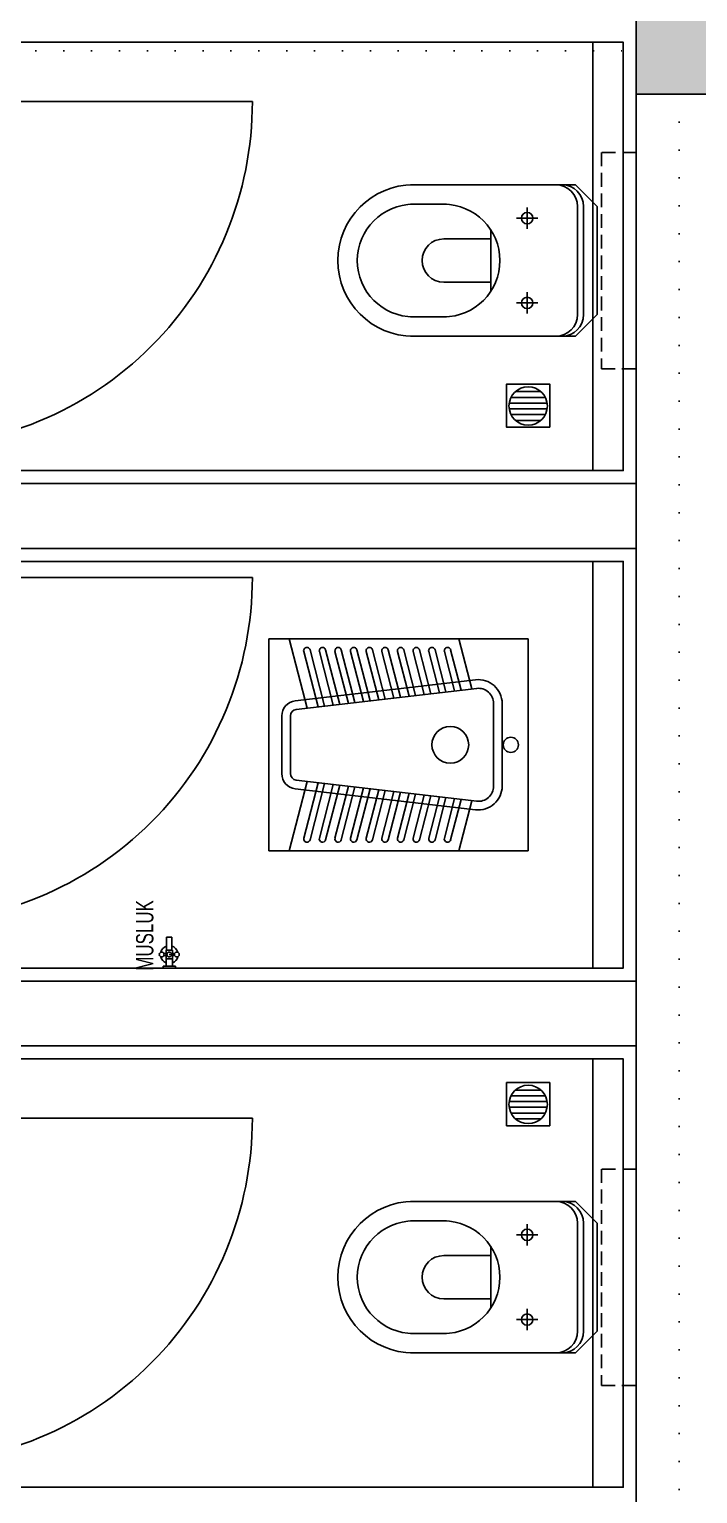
# Model space of a CAD drawing. Header units: inches. Extents: x 21 to 38546, y 13 to 15001.
# Drawn here: x 5871.3 to 6026, y 2223.6 to 2562.1 of the extents above; entities that cross this region are included whole.
import ezdxf

# ---------------------------------------------------------------- set-up
doc = ezdxf.new("R2010")
doc.units = ezdxf.units.IN
doc.header["$MEASUREMENT"] = 0
doc.set_wipeout_variables(frame=1)
doc.linetypes.add('DOT', pattern=[6.35, 0, -6.35])
doc.linetypes.add('IMPORT-HIDDEN2', pattern=[47.625, 31.75, -15.875])
for name, color, linetype, lineweight in [('Z_MİM_-KM-BEAM-RAY', 8, 'DOT', 25), ('Z_MİM_-KM-CERAMIC-09', 8, 'Continuous', 25), ('Z_MİM_-KM-DOOR-FRAM', 8, 'Continuous', 25), ('Z_MİM_-KM-DRAINER', 8, 'Continuous', 25), ('Z_MİM_-KM-Gor-25', 8, 'Continuous', 25), ('Z_MİM_-KM-PATTERN-STRC', 8, 'Continuous', 25), ('Z_MİM_-KM-RAY-1', 8, 'IMPORT-HIDDEN2', 25), ('Z_MİM_-KM-Silik tarama', 8, 'Continuous', 25), ('Z_MİM_-KM-STRC-CONCRETE', 8, 'Continuous', 25), ('Z_MİM_-KM-TEXT', 8, 'Continuous', 25), ('Z_MİM_-KM-VITRF', 8, 'Continuous', 25), ('Z_MİM_-KM-WALL', 8, 'Continuous', 25), ('Z_MİM_-KM-WALL-FNSH', 8, 'Continuous', 25), ('Z_MİM_-KM-WALL-PL', 8, 'Continuous', 25)]:
    doc.layers.add(name, color=color, linetype=linetype, lineweight=lineweight)
doc.styles.add('TEXT 3 arial', font='arial.ttf', dxfattribs={"width": 0.8})

# ---------------------------------------------------------------- blocks, each defined once
blk = doc.blocks.new('-KM_Kolon_ZK')
at = {"layer": 'Z_MİM_-KM-PATTERN-STRC'}
blk.add_hatch(color=256, dxfattribs=at).paths.add_polyline_path([(2680, 1600), (2775, 1600), (2775, 1565), (2680, 1565)], flags=0)
at = {"layer": 'Z_MİM_-KM-STRC-CONCRETE'}
blk.add_lwpolyline([(2680, 1600), (2775, 1600), (2775, 1565), (2680, 1565)], close=True, dxfattribs=at)
blk = doc.blocks.new('*U106')
for p, q in [((38.64, -12.17), (13.64, -12.17)), ((8.64, -14.02), (8.64, -52.24)), ((38.64, -13.59), (13.64, -13.59)), ((43.64, -14.02), (43.64, -52.24)), ((13.14, -43.92), (13.14, -52.24)), ((39.14, -43.92), (39.14, -52.24))]:
    blk.add_line(p, q)
for centre, radius, start, end in [((13.64, -17.17), 5, 90, 180), ((38.64, -17.17), 5, 0, 90), ((13.64, -18.59), 5, 90, 180), ((38.64, -18.59), 5, 0, 90), ((26.14, -44.54), 13.01, 0, 180), ((26.14, -51.52), 17.51, 180, 0), ((26.14, -51.52), 13.01, 180, 0)]:
    blk.add_arc(centre, radius, start, end)
at = {"layer": 'Z_MİM_-KM-Silik tarama'}
for p, q in [((16.34, -22.76), (16.34, -27.71)), ((35.94, -22.76), (35.94, -27.71)), ((18.81, -25.23), (13.87, -25.23)), ((33.47, -25.23), (38.41, -25.23)), ((33.29, -33.66), (18.99, -33.66)), ((21.14, -44.54), (21.14, -33.66)), ((31.14, -44.54), (31.14, -33.66))]:
    blk.add_line(p, q, dxfattribs=at)
for centre in [(16.34, -25.23), (35.94, -25.23)]:
    blk.add_circle(centre, 1.32, dxfattribs=at)
blk.add_arc((26.14, -44.54), 5, 180, 0, dxfattribs=at)
blk.add_wipeout([(1.14, 0), (51.14, 0), (51.14, -8.05), (1.14, -8.05)])
for p, q in [((8.64, -14.02), (13.64, -9.02)), ((38.64, -9.02), (13.64, -9.02)), ((43.64, -14.02), (38.64, -9.02))]:
    blk.add_line(p, q)
at = {"layer": 'Z_MİM_-KM-RAY-1', "ltscale": 0.1}
blk.add_lwpolyline([(1.14, 0), (51.14, 0), (51.14, -8.05), (1.14, -8.05)], close=True, dxfattribs=at)
blk = doc.blocks.new('A$C89484ba8')
at = {"layer": 'Z_MİM_-KM-DOOR-FRAM', "ltscale": 1.5}
for p, q in [((16.7, 2.4), (16.7, 82.4)), ((126.7, 2.4), (126.7, 82.4))]:
    blk.add_line(p, q, dxfattribs=at)
for centre in [(16.77, 2.52), (126.77, 2.52)]:
    blk.add_arc(centre, 79.88, 359.9155, 90.0533, dxfattribs=at)
at = {"layer": 'Z_MİM_-KM-WALL-FNSH'}
for p, q in [((0, 1.2), (19, 1.2)), ((0, 0), (15, 0)), ((13.3, 1.2), (15, 1.2)), ((15, 0), (15, 1.2))]:
    blk.add_line(p, q, dxfattribs=at)
for points in [[(14, 2.4), (14, 1.2), (101, 1.2), (101, 2.4)], [(124, 2.4), (124, 1.2), (211, 1.2), (211, 2.4)]]:
    blk.add_lwpolyline(points, close=True, dxfattribs=at)
for points in [[(125, 0), (96.66, 0), (96.66, 1.2), (125, 1.2), (125, 0)], [(206.66, 0), (206.66, 1.2)], [(220, 0), (206.66, 0), (206.66, 1.2), (220, 1.2)]]:
    blk.add_lwpolyline(points, dxfattribs=at)
blk = doc.blocks.new('alaturka_plan_1')
blk.add_wipeout([(1400.7, 716), (1890.7, 716), (1890.7, 116), (1400.7, 116)]).dxf.layer = 'Z_MİM_-KM-VITRF'
at = {"layer": 'Z_MİM_-KM-VITRF'}
for p, q in [((1400.7, 716), (1645.7, 716)), ((1400.7, 116), (1400.7, 716)), ((1890.7, 716), (1645.7, 716)), ((1890.7, 116), (1890.7, 716)), ((1550.1, 656), (1645.7, 656)), ((1741.4, 656), (1645.7, 656)), ((1550.1, 636), (1645.7, 636)), ((1741.4, 636), (1645.7, 636)), ((1400.7, 556), (1516.6, 586)), ((1544.3, 177), (1495.4, 594.6)), ((1564.2, 179.3), (1515.3, 597)), ((1727.3, 179.3), (1776.2, 597)), ((1747.1, 177), (1796, 594.6)), ((1890.7, 556), (1774.9, 586)), ((1519.5, 561), (1426.3, 536.8)), ((1430.1, 522.3), (1521.3, 545.9)), ((1861.3, 522.3), (1770.2, 545.9)), ((1771.9, 561), (1865.1, 536.8)), ((1523.6, 525.9), (1426.3, 500.7)), ((1430.1, 486.2), (1525.4, 510.8)), ((1861.3, 486.2), (1766.1, 510.8)), ((1767.8, 525.9), (1865.1, 500.7)), ((1527.7, 490.8), (1426.3, 464.5)), ((1430.1, 450), (1529.5, 475.7)), ((1861.3, 450), (1762, 475.7)), ((1763.7, 490.8), (1865.1, 464.5)), ((1531.8, 455.7), (1426.3, 428.4)), ((1430.1, 413.9), (1533.6, 440.6)), ((1861.3, 413.9), (1757.9, 440.6)), ((1759.6, 455.7), (1865.1, 428.4)), ((1535.9, 420.6), (1426.3, 392.2)), ((1755.5, 420.6), (1865.1, 392.2)), ((1540, 385.5), (1426.3, 356.1)), ((1430.1, 377.7), (1537.7, 405.6)), ((1751.4, 385.5), (1865.1, 356.1)), ((1861.3, 377.7), (1753.8, 405.6)), ((1544.1, 350.4), (1426.3, 319.9)), ((1430.1, 341.5), (1541.8, 370.5)), ((1747.3, 350.4), (1865.1, 319.9)), ((1861.3, 341.5), (1749.6, 370.5)), ((1548.3, 315.3), (1426.3, 283.8)), ((1430.1, 305.4), (1545.9, 335.4)), ((1743.2, 315.3), (1865.1, 283.8)), ((1861.3, 305.4), (1745.5, 335.4)), ((1552.4, 280.2), (1426.3, 247.6)), ((1430.1, 269.2), (1550, 300.3)), ((1739.1, 280.2), (1865.1, 247.6)), ((1861.3, 269.2), (1741.4, 300.3)), ((1556.5, 245.1), (1426.3, 211.4)), ((1430.1, 233.1), (1554.1, 265.2)), ((1735, 245.1), (1865.1, 211.4)), ((1861.3, 233.1), (1737.3, 265.2)), ((1400.7, 163.5), (1561.2, 205)), ((1430.1, 196.9), (1558.2, 230.1)), ((1890.7, 163.5), (1730.3, 205)), ((1861.3, 196.9), (1733.2, 230.1)), ((1645.7, 166), (1579.1, 166)), ((1645.7, 146), (1579.1, 146)), ((1645.7, 166), (1712.4, 166)), ((1645.7, 146), (1712.4, 146)), ((1645.7, 116), (1400.7, 116)), ((1645.7, 116), (1890.7, 116))]:
    blk.add_line(p, q, dxfattribs=at)
for centre, radius, start, end in [((1645.7, 676), 17.5, 90, 270), ((1645.7, 676), 17.5, 270, 90), ((1550.1, 601), 55, 90, 186.6745), ((1741.4, 601), 55, 353.3255, 90), ((1550.1, 601), 35, 90, 186.6745), ((1741.4, 601), 35, 353.3255, 90), ((1645.7, 536), 42.5, 90, 270), ((1645.7, 536), 42.5, 270, 90), ((1428.2, 529.6), 7.5, 104.518, 284.518), ((1863.2, 529.6), 7.5, 255.482, 75.482), ((1428.2, 493.4), 7.5, 104.518, 284.518), ((1863.2, 493.4), 7.5, 255.482, 75.482), ((1428.2, 457.3), 7.5, 104.518, 284.518), ((1863.2, 457.3), 7.5, 255.482, 75.482), ((1428.2, 421.1), 7.5, 104.518, 284.518), ((1863.2, 421.1), 7.5, 255.482, 75.482), ((1428.2, 385), 7.5, 104.518, 284.518), ((1863.2, 385), 7.5, 255.482, 75.482), ((1428.2, 348.8), 7.5, 104.518, 284.518), ((1863.2, 348.8), 7.5, 255.482, 75.482), ((1428.2, 312.6), 7.5, 104.518, 284.518), ((1863.2, 312.6), 7.5, 255.482, 75.482), ((1428.2, 276.5), 7.5, 104.518, 284.518), ((1863.2, 276.5), 7.5, 255.482, 75.482), ((1428.2, 240.3), 7.5, 104.518, 284.518), ((1863.2, 240.3), 7.5, 255.482, 75.482), ((1428.2, 204.2), 7.5, 104.518, 284.518), ((1863.2, 204.2), 7.5, 255.482, 75.482), ((1579.1, 181), 35, 186.6745, 270), ((1579.1, 181), 15, 186.6745, 270), ((1712.4, 181), 15, 270, 353.3255), ((1712.4, 181), 35, 270, 353.3255)]:
    blk.add_arc(centre, radius, start, end, dxfattribs=at)
blk = doc.blocks.new('-KM_Kiriş İzi_ZK')
at = {"layer": 'Z_MİM_-KM-BEAM-RAY'}
for p, q in [((1980, 1575), (2680, 1575)), ((2690, 1565), (2690, 1030))]:
    blk.add_line(p, q, dxfattribs=at)
blk = doc.blocks.new('*U223')
at = {"layer": 'Z_MİM_-KM-VITRF'}
for p, q in [((0.42, 0.75), (0.42, -0.75)), ((4.13, 0.75), (2.13, 0.75)), ((2.13, 0.75), (2.13, -0.75)), ((2.88, 0.75), (2.88, 1.25)), ((3.13, 0), (3.13, -1.19)), ((3.38, 0.75), (3.38, 1.25)), ((4.13, -0.75), (4.13, 0.75)), ((4.13, 0.64), (7.15, 0.64)), ((7.15, 0.64), (7.15, -0.56)), ((2.13, -0.75), (4.13, -0.75)), ((2.88, -0.75), (2.88, -1.25)), ((3.38, -0.75), (3.38, -1.25)), ((4.13, -0.56), (7.15, -0.56))]:
    blk.add_line(p, q, dxfattribs=at)
blk.add_lwpolyline([(2.13, -0.75), (0.42, -0.75), (0.42, -1.41), (0, -1.41), (0, 1.41), (0.42, 1.41), (0.42, 0.75), (2.13, 0.75)], dxfattribs=at)
for centre in [(3.13, 1.75), (3.13, 0), (3.13, -1.75)]:
    blk.add_circle(centre, 0.559, dxfattribs=at)
for start, end in [(104.5805, 158.4046), (18.3324, 75.4195), (201.5954, 255.4195), (284.5805, 344.0767)]:
    blk.add_arc((3.13, 0), 2.04, start, end, dxfattribs=at)
at = {"layer": 'Z_MİM_-KM-TEXT', "color": 7, "style": 'TEXT 3 arial', "width": 0.7}
blk.add_text('MUSLUK', height=4, dxfattribs=at).set_placement((-0.6, 3.67, 0))
blk = doc.blocks.new('*U225')
blk.add_wipeout([(0, 0), (10, 0), (10, 10), (0, 10)])
at = {"layer": 'Z_MİM_-KM-DRAINER'}
blk.add_lwpolyline([(10, 0), (10, 10), (0, 10), (0, 0)], close=True, dxfattribs=at)
at = {"layer": 'Z_MİM_-KM-Silik tarama'}
for p, q in [((1.04, 6.93), (8.97, 6.93)), ((2.07, 8.27), (7.93, 8.27)), ((0.57, 5.6), (9.39, 5.6)), ((0.62, 4.27), (9.44, 4.27)), ((1.04, 2.93), (8.97, 2.93)), ((2.07, 1.6), (7.93, 1.6))]:
    blk.add_line(p, q, dxfattribs=at)
blk.add_circle((5, 4.93), 4.44, dxfattribs=at)
blk = doc.blocks.new('*U227')
blk.add_wipeout([(0, 0), (10, 0), (10, 10), (0, 10)])
at = {"layer": 'Z_MİM_-KM-DRAINER'}
blk.add_lwpolyline([(10, 0), (10, 10), (0, 10), (0, 0)], close=True, dxfattribs=at)
at = {"layer": 'Z_MİM_-KM-Silik tarama'}
for p, q in [((1.04, 6.93), (8.97, 6.93)), ((2.07, 8.27), (7.93, 8.27)), ((0.57, 5.6), (9.39, 5.6)), ((0.62, 4.27), (9.44, 4.27)), ((1.04, 2.93), (8.97, 2.93)), ((2.07, 1.6), (7.93, 1.6))]:
    blk.add_line(p, q, dxfattribs=at)
blk.add_circle((5, 4.93), 4.44, dxfattribs=at)

msp = doc.modelspace()

# ---------------------------------------------------------------- linework, layer by layer
at = {"layer": 'Z_MİM_-KM-Gor-25'}
msp.add_line((6001.76, 2345.08), (6001.76, 2439.08), dxfattribs=at)
msp.add_lwpolyline([(6011.76, 2442.08), (5841.76, 2442.08), (5841.76, 2457.08), (6011.76, 2457.08)], dxfattribs=at)
at = {"layer": 'Z_MİM_-KM-WALL'}
for p, q in [((5586.76, 2342.08), (6011.76, 2342.08)), ((5586.76, 2327.08), (6011.76, 2327.08))]:
    msp.add_line(p, q, dxfattribs=at)

# ---------------------------------------------------------------- block references
at = {"layer": 'Z_MİM_-KM-STRC-CONCRETE'}
msp.add_blockref('-KM_Kolon_ZK', (3331.76, 982.08), dxfattribs=at)
at = {"layer": 'Z_MİM_-KM-VITRF', "rotation": 90}
msp.add_blockref('*U223', (5903.73, 2345.08), dxfattribs=at)
at = {"layer": 'Z_MİM_-KM-WALL-PL', "rotation": 270}
for p in [(5840.56, 2562.08), (5840.56, 2327.08)]:
    msp.add_blockref('A$C89484ba8', p, dxfattribs=at)

# ---------------------------------------------------------------- next in the draw order: block references
at = {"layer": 'Z_MİM_-KM-VITRF', "xscale": -1, "rotation": 270}
for p in [(6011.76, 2482.49), (6011.76, 2247.49)]:
    msp.add_blockref('*U106', p, dxfattribs=at)
at = {"layer": 'Z_MİM_-KM-VITRF', "ltscale": 0.5, "xscale": -0.1000000000000001, "yscale": 0.1000000000000001, "zscale": 0.1, "rotation": 270}
msp.add_blockref('alaturka_plan_1', (5915.15, 2232.12), dxfattribs=at)

# ---------------------------------------------------------------- next in the draw order: linework, layer by layer
at = {"layer": 'Z_MİM_-KM-CERAMIC-09'}
for points in [[(5589.76, 2559.08), (6008.76, 2559.08), (6008.76, 2460.08), (5838.76, 2460.08), (5838.76, 2439.08), (6008.76, 2439.08), (6008.76, 2345.08), (5589.76, 2345.08)], [(5589.76, 2324.08), (6008.76, 2324.08), (6008.76, 2225.08), (5838.76, 2225.08), (5838.76, 2204.08), (6008.76, 2204.08), (6008.76, 2110.08), (5589.76, 2110.08)]]:
    msp.add_lwpolyline(points, close=True, dxfattribs=at)
at = {"layer": 'Z_MİM_-KM-Gor-25'}
for p, q in [((6001.76, 2460.08), (6001.76, 2559.08)), ((6001.76, 2225.08), (6001.76, 2324.08))]:
    msp.add_line(p, q, dxfattribs=at)
at = {"layer": 'Z_MİM_-KM-WALL'}
msp.add_line((6011.76, 2012.08), (6011.76, 2562.08), dxfattribs=at)

# ---------------------------------------------------------------- next in the draw order: block references
at = {"layer": 'Z_MİM_-KM-BEAM-RAY'}
msp.add_blockref('-KM_Kiriş İzi_ZK', (3331.71, 982.08), dxfattribs=at)

# ---------------------------------------------------------------- next in the draw order: block references
at = {"layer": 'Z_MİM_-KM-DRAINER'}
for name, p in [('*U225', (5981.76, 2470.08)), ('*U227', (5981.76, 2308.63))]:
    msp.add_blockref(name, p, dxfattribs=at)

doc.saveas('drawing.dxf')
